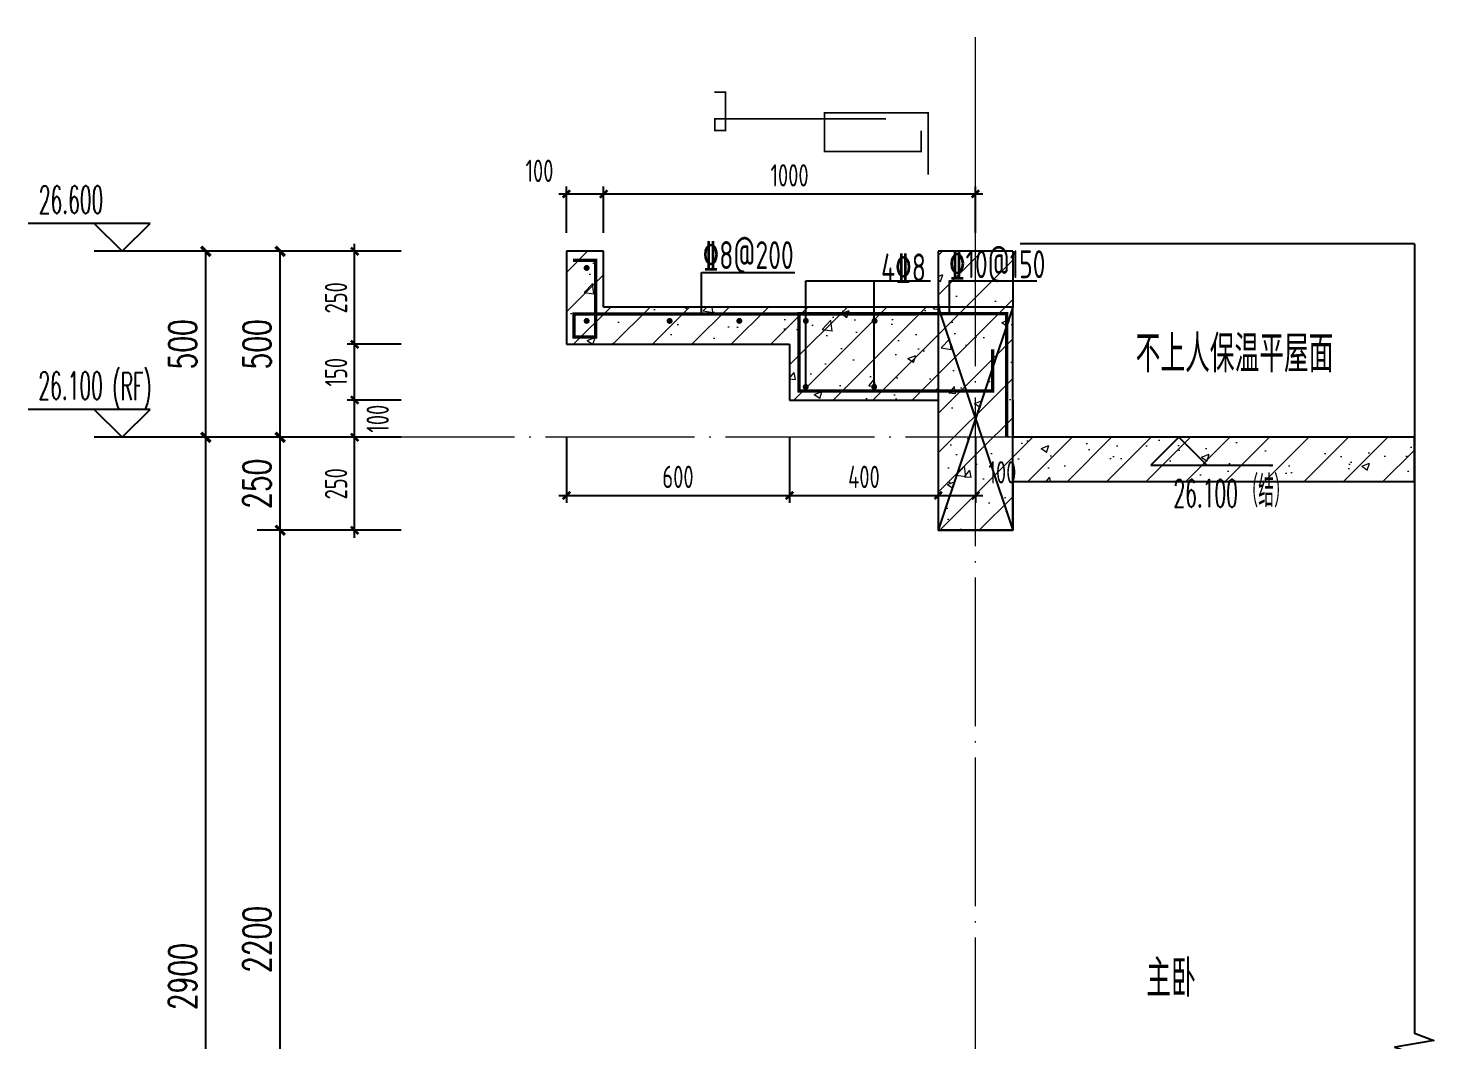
# Model space of a CAD drawing. Extents: x -1712635 to -854203, y -534641 to -21985.
# Drawn here: x -888980 to -885200, y -150868 to -148148 of the extents above; entities that cross this region are included whole.
import ezdxf

# ---------------------------------------------------------------- set-up
doc = ezdxf.new("R2010")
doc.units = 0
doc.header["$LTSCALE"] = 1000
doc.linetypes.add('DOTE', pattern=[2.42, 2, -0.2, 0.02, -0.2])
doc.layers.get('0').update_dxf_attribs({"linetype": 'CONTINUOUS'})
doc.layers.get('Defpoints').update_dxf_attribs({"linetype": 'CONTINUOUS'})
for name, color, linetype in [('DIM', 2, 'CONTINUOUS'), ('DIM_ELEV', 3, 'CONTINUOUS'), ('DIM_SYMB', 3, 'CONTINUOUS'), ('PUB_DIM', 3, 'CONTINUOUS'), ('PUB_TEXT', 2, 'CONTINUOUS'), ('REIN', 6, 'CONTINUOUS'), ('S-大样-砼线', 7, 'CONTINUOUS'), ('S-引出线', 40, 'CONTINUOUS'), ('TEXT', 2, 'CONTINUOUS'), ('WALL', 2, 'CONTINUOUS')]:
    doc.layers.add(name, color=color, linetype=linetype)
doc.layers.add('DOTE', color=19, linetype='DOTE', lineweight=9)
doc.layers.add('PUB_HATCH', color=8, linetype='CONTINUOUS', lineweight=9)
doc.styles.add('_TCH_DIM', font='SIMPLEX.shx', dxfattribs={"width": 0.7, "bigfont": 'GBCBIG.shx'})
doc.styles.add('_TCH_DIM_T3', font='SIMPLEX', dxfattribs={"width": 0.705882, "bigfont": 'GBCBIG'})
doc.styles.add('TSSD_DIMENSION', font='Tssdeng.shx', dxfattribs={"width": 0.7, "bigfont": 'tssdchn.shx'})
doc.styles.add('TSSD_REIN', font='tssdeng.shx', dxfattribs={"width": 0.7, "height": 300, "bigfont": 'tssdchn.shx'})
doc.dimstyles.new('_TCH_ARCH&&25', dxfattribs={"dimtxt": 74.375, "dimasz": 25, "dimexe": 62.5, "dimexo": 75, "dimgap": 25, "dimtad": 1, "dimdec": 0, "dimzin": 0, "dimdsep": 46, "dimtxsty": '_TCH_DIM_T3', "dimblk": 'ARCHTICK', "dimcen": 0.09, "dimclrt": 7, "dimazin": 0, "dimtfac": 1, "dimtdec": 0, "dimtix": 1, "dimtmove": 2, "dimatfit": 3, "dimldrblk": 'ARCHTICK', "dimfxl": 0, "dimtolj": 1, "dimtzin": 0, "dimarcsym": 0})
doc.dimstyles.new('TSSD_20_20', dxfattribs={"dimtxt": 60, "dimasz": 20, "dimexe": 20, "dimexo": 50, "dimgap": 20, "dimtad": 1, "dimdec": 0, "dimzin": 0, "dimdsep": 46, "dimtxsty": 'TSSD_DIMENSION', "dimblk": 'ARCHTICK', "dimblk1": 'ARCHTICK', "dimblk2": 'ARCHTICK', "dimcen": 0, "dimdle": 20, "dimclrt": 7, "dimadec": 0, "dimazin": 0, "dimtfac": 1, "dimtdec": 0, "dimtix": 1, "dimtmove": 2, "dimatfit": 3, "dimfxl": 0, "dimtolj": 1, "dimtzin": 0, "dimarcsym": 0})
pattern_1 = [(45, (-1569657.01, 4552.52), (-53.0330086, 53.0330086), []), (50, (-1569657.01, 4552.52), (215.178055, -18.82564), [22.5, -247.5]), (355, (-1569657, 4552.52), (-41.6254, 225.65764), [18, -198]), (100.4514, (-1569639.08, 4550.95), (173.552815, 206.83186), [19.12206, -210.342634]), (46.1842, (-1569657, 4612.52), (320.17231, -49.6557), [33.75, -371.25]), (96.6356, (-1569630.33, 4608.38), (280.39881, 292.23536), [28.68309, -315.5139]), (351.1842, (-1569657, 4612.52), (280.39858, 292.23558), [27, -297]), (21, (-1569627.01, 4597.52), (179.072116, -120.785667), [22.5, -247.5]), (326, (-1569627, 4597.52), (72.9946, 217.545014), [18, -198]), (71.4514, (-1569612.09, 4587.45), (252.06679, 96.75915), [19.12206, -210.342634]), (37.5, (-1569657.01, 4552.52), (3.647957, 99.868156), [0, -195.6, 0, -201, 0, -198.75]), (7.5, (-1569657.01, 4552.52), (78.920861, 118.323514), [0, -114.6, 0, -191.1, 0, -75.75]), (327.5, (-1569723.91, 4552.52), (160.146731, -6.7664615), [0, -75, 0, -234, 0, -310.5]), (317.5, (-1569753.91, 4552.52), (174.95585, 30.031495), [0, -97.5, 0, -155.4, 0, -220.5])]

# ---------------------------------------------------------------- blocks, each defined once
blk = doc.blocks.new('_ArchTick')
at = {"color": 0, "const_width": 0.35}
blk.add_lwpolyline([(-0.5, -0.5), (0.5, 0.5)], dxfattribs=at)
blk = doc.blocks.new('*D3590')
at = {"layer": 'Defpoints', "color": 0}
for p in [(-887432.2, -148593.6), (-887532.2, -148747.8), (-887432.2, -148747.8)]:
    blk.add_point(p, dxfattribs=at)
at = {"layer": 'DIM', "color": 0, "lineweight": -2}
for p, q in [((-887532.2, -148697.8), (-887532.2, -148573.6)), ((-887432.2, -148697.8), (-887432.2, -148573.6)), ((-887552.2, -148593.6), (-887412.2, -148593.6))]:
    blk.add_line(p, q, dxfattribs=at)
at = {"layer": 'DIM', "color": 0, "lineweight": -2, "xscale": 20, "yscale": 20, "zscale": 20, "rotation": 180}
blk.add_blockref('_ArchTick', (-887532.2, -148593.6), dxfattribs=at)
at = {"layer": 'DIM', "color": 0, "lineweight": -2, "xscale": 20, "yscale": 20, "zscale": 20}
blk.add_blockref('_ArchTick', (-887432.2, -148593.6), dxfattribs=at)
at = {"layer": 'DIM', "color": 7, "insert": (-887604.6, -148531.4), "char_height": 60, "attachment_point": 5, "style": 'TSSD_DIMENSION'}
blk.add_mtext('\\A1;100', dxfattribs=at)
blk = doc.blocks.new('*D3591')
at = {"layer": 'Defpoints', "color": 0}
for p in [(-886432.2, -148593.6), (-887432.2, -148747.8), (-886432.2, -148747.8)]:
    blk.add_point(p, dxfattribs=at)
at = {"layer": 'DIM', "color": 0, "lineweight": -2}
for p, q in [((-887432.2, -148697.8), (-887432.2, -148573.6)), ((-886432.2, -148697.8), (-886432.2, -148573.6)), ((-887452.2, -148593.6), (-886412.2, -148593.6))]:
    blk.add_line(p, q, dxfattribs=at)
at = {"layer": 'DIM', "color": 0, "lineweight": -2, "xscale": 20, "yscale": 20, "zscale": 20, "rotation": 180}
blk.add_blockref('_ArchTick', (-887432.2, -148593.6), dxfattribs=at)
at = {"layer": 'DIM', "color": 0, "lineweight": -2, "xscale": 20, "yscale": 20, "zscale": 20}
blk.add_blockref('_ArchTick', (-886432.2, -148593.6), dxfattribs=at)
at = {"layer": 'DIM', "color": 7, "insert": (-886932.2, -148543.6), "char_height": 60, "attachment_point": 5, "style": 'TSSD_DIMENSION'}
blk.add_mtext('\\A1;1000', dxfattribs=at)
blk = doc.blocks.new('*D3592')
at = {"layer": 'Defpoints', "color": 0}
for p in [(-887532.2, -149197.8), (-886932.2, -149197.8), (-886932.2, -149404.2)]:
    blk.add_point(p, dxfattribs=at)
at = {"layer": 'DIM', "color": 0, "lineweight": -2}
for p, q in [((-887532.2, -149247.8), (-887532.2, -149424.2)), ((-886932.2, -149247.8), (-886932.2, -149424.2)), ((-887552.2, -149404.2), (-886912.2, -149404.2))]:
    blk.add_line(p, q, dxfattribs=at)
at = {"layer": 'DIM', "color": 0, "lineweight": -2, "xscale": 20, "yscale": 20, "zscale": 20, "rotation": 180}
blk.add_blockref('_ArchTick', (-887532.2, -149404.2), dxfattribs=at)
at = {"layer": 'DIM', "color": 0, "lineweight": -2, "xscale": 20, "yscale": 20, "zscale": 20}
blk.add_blockref('_ArchTick', (-886932.2, -149404.2), dxfattribs=at)
at = {"layer": 'DIM', "color": 7, "insert": (-887232.2, -149354.2), "char_height": 60, "attachment_point": 5, "style": 'TSSD_DIMENSION'}
blk.add_mtext('\\A1;600', dxfattribs=at)
blk = doc.blocks.new('*D3593')
at = {"layer": 'Defpoints', "color": 0}
for p in [(-886932.2, -149197.8), (-886532.2, -149197.8), (-886532.2, -149404.2)]:
    blk.add_point(p, dxfattribs=at)
at = {"layer": 'DIM', "color": 0, "lineweight": -2}
for p, q in [((-886932.2, -149247.8), (-886932.2, -149424.2)), ((-886532.2, -149247.8), (-886532.2, -149424.2)), ((-886952.2, -149404.2), (-886512.2, -149404.2))]:
    blk.add_line(p, q, dxfattribs=at)
at = {"layer": 'DIM', "color": 0, "lineweight": -2, "xscale": 20, "yscale": 20, "zscale": 20, "rotation": 180}
blk.add_blockref('_ArchTick', (-886932.2, -149404.2), dxfattribs=at)
at = {"layer": 'DIM', "color": 0, "lineweight": -2, "xscale": 20, "yscale": 20, "zscale": 20}
blk.add_blockref('_ArchTick', (-886532.2, -149404.2), dxfattribs=at)
at = {"layer": 'DIM', "color": 7, "insert": (-886732.2, -149354.2), "char_height": 60, "attachment_point": 5, "style": 'TSSD_DIMENSION'}
blk.add_mtext('\\A1;400', dxfattribs=at)
blk = doc.blocks.new('*D3594')
at = {"layer": 'Defpoints', "color": 0}
for p in [(-886532.2, -149197.8), (-886432.2, -149197.8), (-886432.2, -149404.2)]:
    blk.add_point(p, dxfattribs=at)
at = {"layer": 'DIM', "color": 0, "lineweight": -2}
for p, q in [((-886532.2, -149247.8), (-886532.2, -149424.2)), ((-886432.2, -149247.8), (-886432.2, -149424.2)), ((-886552.2, -149404.2), (-886412.2, -149404.2))]:
    blk.add_line(p, q, dxfattribs=at)
at = {"layer": 'DIM', "color": 0, "lineweight": -2, "xscale": 20, "yscale": 20, "zscale": 20, "rotation": 180}
blk.add_blockref('_ArchTick', (-886532.2, -149404.2), dxfattribs=at)
at = {"layer": 'DIM', "color": 0, "lineweight": -2, "xscale": 20, "yscale": 20, "zscale": 20}
blk.add_blockref('_ArchTick', (-886432.2, -149404.2), dxfattribs=at)
at = {"layer": 'DIM', "color": 7, "insert": (-886359.8, -149342), "char_height": 60, "attachment_point": 5, "style": 'TSSD_DIMENSION'}
blk.add_mtext('\\A1;100', dxfattribs=at)
blk = doc.blocks.new('*D3595')
at = {"layer": 'Defpoints', "color": 0}
for p in [(-888101.7, -148747.8), (-887927, -148747.8), (-887927, -148997.8)]:
    blk.add_point(p, dxfattribs=at)
at = {"layer": 'DIM', "color": 0, "lineweight": -2}
for p, q in [((-888101.7, -149017.8), (-888101.7, -148727.8)), ((-887977, -148747.8), (-888121.7, -148747.8)), ((-887977, -148997.8), (-888121.7, -148997.8))]:
    blk.add_line(p, q, dxfattribs=at)
at = {"layer": 'DIM', "color": 0, "lineweight": -2, "xscale": 20, "yscale": 20, "zscale": 20}
for p, rotation in [((-888101.7, -148747.8), 90), ((-888101.7, -148997.8), 270)]:
    blk.add_blockref('_ArchTick', p, dxfattribs=dict(at, rotation=rotation))
at = {"layer": 'DIM', "color": 7, "insert": (-888151.7, -148872.8), "char_height": 60, "attachment_point": 5, "rotation": 90, "style": 'TSSD_DIMENSION'}
blk.add_mtext('\\A1;250', dxfattribs=at)
blk = doc.blocks.new('*D3596')
at = {"layer": 'Defpoints', "color": 0}
for p in [(-888101.7, -148997.8), (-887927, -148997.8), (-887927, -149147.8)]:
    blk.add_point(p, dxfattribs=at)
at = {"layer": 'DIM', "color": 0, "lineweight": -2}
for p, q in [((-887977, -148997.8), (-888121.7, -148997.8)), ((-888101.7, -149167.8), (-888101.7, -148977.8)), ((-887977, -149147.8), (-888121.7, -149147.8))]:
    blk.add_line(p, q, dxfattribs=at)
at = {"layer": 'DIM', "color": 0, "lineweight": -2, "xscale": 20, "yscale": 20, "zscale": 20}
for p, rotation in [((-888101.7, -148997.8), 90), ((-888101.7, -149147.8), 270)]:
    blk.add_blockref('_ArchTick', p, dxfattribs=dict(at, rotation=rotation))
at = {"layer": 'DIM', "color": 7, "insert": (-888151.7, -149072.8), "char_height": 60, "attachment_point": 5, "rotation": 90, "style": 'TSSD_DIMENSION'}
blk.add_mtext('\\A1;150', dxfattribs=at)
blk = doc.blocks.new('*D3597')
at = {"layer": 'Defpoints', "color": 0}
for p in [(-888101.7, -149147.8), (-887927, -149147.8), (-887927, -149247.8)]:
    blk.add_point(p, dxfattribs=at)
at = {"layer": 'DIM', "color": 0, "lineweight": -2}
for p, q in [((-887977, -149147.8), (-888121.7, -149147.8)), ((-888101.7, -149267.8), (-888101.7, -149127.8)), ((-887977, -149247.8), (-888121.7, -149247.8))]:
    blk.add_line(p, q, dxfattribs=at)
at = {"layer": 'DIM', "color": 0, "lineweight": -2, "xscale": 20, "yscale": 20, "zscale": 20}
for p, rotation in [((-888101.7, -149147.8), 90), ((-888101.7, -149247.8), 270)]:
    blk.add_blockref('_ArchTick', p, dxfattribs=dict(at, rotation=rotation))
at = {"layer": 'DIM', "color": 7, "insert": (-888039.7, -149197.8), "char_height": 60, "attachment_point": 5, "rotation": 90, "style": 'TSSD_DIMENSION'}
blk.add_mtext('\\A1;100', dxfattribs=at)
blk = doc.blocks.new('*D3598')
at = {"layer": 'Defpoints', "color": 0}
for p in [(-888101.7, -149247.8), (-887927, -149247.8), (-887927, -149497.8)]:
    blk.add_point(p, dxfattribs=at)
at = {"layer": 'DIM', "color": 0, "lineweight": -2}
for p, q in [((-888101.7, -149517.8), (-888101.7, -149227.8)), ((-887977, -149247.8), (-888121.7, -149247.8)), ((-887977, -149497.8), (-888121.7, -149497.8))]:
    blk.add_line(p, q, dxfattribs=at)
at = {"layer": 'DIM', "color": 0, "lineweight": -2, "xscale": 20, "yscale": 20, "zscale": 20}
for p, rotation in [((-888101.7, -149247.8), 90), ((-888101.7, -149497.8), 270)]:
    blk.add_blockref('_ArchTick', p, dxfattribs=dict(at, rotation=rotation))
at = {"layer": 'DIM', "color": 7, "insert": (-888151.7, -149372.8), "char_height": 60, "attachment_point": 5, "rotation": 90, "style": 'TSSD_DIMENSION'}
blk.add_mtext('\\A1;250', dxfattribs=at)
blk = doc.blocks.new('*D3613')
at = {"layer": 'Defpoints', "color": 0}
for p in [(-888301.7, -149497.8), (-888001.7, -149497.8), (-888001.7, -151697.8)]:
    blk.add_point(p, dxfattribs=at)
at = {"layer": 'PUB_DIM', "color": 0, "lineweight": -2}
for p, q in [((-888076.7, -149497.8), (-888364.2, -149497.8)), ((-888301.7, -151697.8), (-888301.7, -149497.8)), ((-888076.7, -151697.8), (-888364.2, -151697.8))]:
    blk.add_line(p, q, dxfattribs=at)
at = {"layer": 'PUB_DIM', "color": 0, "lineweight": -2, "xscale": 25, "yscale": 25, "zscale": 25}
for p, rotation in [((-888301.7, -149497.8), 90), ((-888301.7, -151697.8), 270)]:
    blk.add_blockref('_ArchTick', p, dxfattribs=dict(at, rotation=rotation))
at = {"layer": 'PUB_DIM', "color": 7, "insert": (-888363.8, -150597.8), "char_height": 74.38, "attachment_point": 5, "rotation": 90, "style": '_TCH_DIM_T3'}
blk.add_mtext('\\A1;2200', dxfattribs=at)
blk = doc.blocks.new('*D3614')
at = {"layer": 'Defpoints', "color": 0}
for p in [(-888301.7, -149247.8), (-888001.7, -149247.8), (-888001.7, -149497.8)]:
    blk.add_point(p, dxfattribs=at)
at = {"layer": 'PUB_DIM', "color": 0, "lineweight": -2}
for p, q in [((-888076.7, -149247.8), (-888364.2, -149247.8)), ((-888301.7, -149497.8), (-888301.7, -149247.8)), ((-888076.7, -149497.8), (-888364.2, -149497.8))]:
    blk.add_line(p, q, dxfattribs=at)
at = {"layer": 'PUB_DIM', "color": 0, "lineweight": -2, "xscale": 25, "yscale": 25, "zscale": 25}
for p, rotation in [((-888301.7, -149247.8), 90), ((-888301.7, -149497.8), 270)]:
    blk.add_blockref('_ArchTick', p, dxfattribs=dict(at, rotation=rotation))
at = {"layer": 'PUB_DIM', "color": 7, "insert": (-888363.8, -149372.8), "char_height": 74.38, "attachment_point": 5, "rotation": 90, "style": '_TCH_DIM_T3'}
blk.add_mtext('\\A1;250', dxfattribs=at)
blk = doc.blocks.new('*D3615')
at = {"layer": 'Defpoints', "color": 0}
for p in [(-888301.7, -148747.8), (-888001.7, -148747.8), (-888001.7, -149247.8)]:
    blk.add_point(p, dxfattribs=at)
at = {"layer": 'PUB_DIM', "color": 0, "lineweight": -2}
for p, q in [((-888076.7, -148747.8), (-888364.2, -148747.8)), ((-888301.7, -149247.8), (-888301.7, -148747.8)), ((-888076.7, -149247.8), (-888364.2, -149247.8))]:
    blk.add_line(p, q, dxfattribs=at)
at = {"layer": 'PUB_DIM', "color": 0, "lineweight": -2, "xscale": 25, "yscale": 25, "zscale": 25}
for p, rotation in [((-888301.7, -148747.8), 90), ((-888301.7, -149247.8), 270)]:
    blk.add_blockref('_ArchTick', p, dxfattribs=dict(at, rotation=rotation))
at = {"layer": 'PUB_DIM', "color": 7, "insert": (-888363.8, -148997.8), "char_height": 74.38, "attachment_point": 5, "rotation": 90, "style": '_TCH_DIM_T3'}
blk.add_mtext('\\A1;500', dxfattribs=at)
blk = doc.blocks.new('*D3616')
at = {"layer": 'Defpoints', "color": 0}
for p in [(-888501.7, -149247.8), (-888001.7, -149247.8), (-888001.7, -152147.8)]:
    blk.add_point(p, dxfattribs=at)
at = {"layer": 'PUB_DIM', "color": 0, "lineweight": -2}
for p, q in [((-888076.7, -149247.8), (-888564.2, -149247.8)), ((-888501.7, -152147.8), (-888501.7, -149247.8)), ((-888076.7, -152147.8), (-888564.2, -152147.8))]:
    blk.add_line(p, q, dxfattribs=at)
at = {"layer": 'PUB_DIM', "color": 0, "lineweight": -2, "xscale": 25, "yscale": 25, "zscale": 25}
for p, rotation in [((-888501.7, -149247.8), 90), ((-888501.7, -152147.8), 270)]:
    blk.add_blockref('_ArchTick', p, dxfattribs=dict(at, rotation=rotation))
at = {"layer": 'PUB_DIM', "color": 7, "insert": (-888563.8, -150697.8), "char_height": 74.38, "attachment_point": 5, "rotation": 90, "style": '_TCH_DIM_T3'}
blk.add_mtext('\\A1;2900', dxfattribs=at)
blk = doc.blocks.new('*D3617')
at = {"layer": 'Defpoints', "color": 0}
for p in [(-888501.7, -148747.8), (-888001.7, -148747.8), (-888001.7, -149247.8)]:
    blk.add_point(p, dxfattribs=at)
at = {"layer": 'PUB_DIM', "color": 0, "lineweight": -2}
for p, q in [((-888076.7, -148747.8), (-888564.2, -148747.8)), ((-888501.7, -149247.8), (-888501.7, -148747.8)), ((-888076.7, -149247.8), (-888564.2, -149247.8))]:
    blk.add_line(p, q, dxfattribs=at)
at = {"layer": 'PUB_DIM', "color": 0, "lineweight": -2, "xscale": 25, "yscale": 25, "zscale": 25}
for p, rotation in [((-888501.7, -148747.8), 90), ((-888501.7, -149247.8), 270)]:
    blk.add_blockref('_ArchTick', p, dxfattribs=dict(at, rotation=rotation))
at = {"layer": 'PUB_DIM', "color": 7, "insert": (-888563.8, -148997.8), "char_height": 74.38, "attachment_point": 5, "rotation": 90, "style": '_TCH_DIM_T3'}
blk.add_mtext('\\A1;500', dxfattribs=at)
blk = doc.blocks.new('20210809.04285202')
at = {"layer": 'REIN', "const_width": 9}
for points in [[(67177.1, -103309.5), (67237.7, -103309.5), (67237.7, -103515.7), (67179.4, -103515.7), (67179.4, -103453.6), (68099.3, -103453.6)], [(68343.1, -103785), (68343.1, -103452.5), (67784.7, -103452.5), (67784.7, -103660.9), (68305, -103660.9), (68305, -103548.2)]]:
    blk.add_lwpolyline(points, dxfattribs=at)
at = {"layer": 'REIN', "const_width": 8}
for points in [[(67209.6, -103329.7, 1), (67217.6, -103329.7, 1)], [(67209.6, -103472.1, 1), (67217.6, -103472.1, 1)], [(67432.6, -103472.1, 1), (67440.6, -103472.1, 1)], [(67620.1, -103472.1, 1), (67628.1, -103472.1, 1)], [(67799, -103472.1, 1), (67807, -103472.1, 1)], [(67983.8, -103472.1, 1), (67991.8, -103472.1, 1)], [(67798.6, -103649.6, 1), (67806.6, -103649.6, 1)], [(67982.6, -103649.6, 1), (67990.6, -103649.6, 1)]]:
    blk.add_lwpolyline(points, format="xyb", close=True, dxfattribs=at)
at = {"layer": 'S-大样-砼线'}
for p, q in [((68159.2, -103435), (68359.2, -104035)), ((68359.2, -103435), (68159.2, -104035))]:
    blk.add_line(p, q, dxfattribs=at)
blk.add_lwpolyline([(68359.2, -103435), (68159.2, -103435), (68159.2, -104035), (68359.2, -104035)], close=True, dxfattribs=at)
at = {"layer": 'S-引出线'}
for p, q in [((67522, -103453.6), (67522, -103341.8)), ((67522, -103341.8), (67773.4, -103341.8)), ((67802.6, -103649.6), (67802.6, -103364.8)), ((67802.6, -103364.8), (68138.2, -103364.8)), ((67986.6, -103649.6), (67986.6, -103364.8))]:
    blk.add_line(p, q, dxfattribs=at)
blk.add_lwpolyline([(68189.6, -103452.5), (68189.6, -103364.7), (68423.9, -103364.7)], dxfattribs=at)
at = {"layer": 'TEXT', "style": 'TSSD_REIN', "width": 0.7}
for s, p in [('%%1328@200', (67525.2, -103332.7)), ('4%%1328', (68005.3, -103365.9)), ('%%13210@150', (68187.5, -103357.3))]:
    blk.add_text(s, height=75, rotation=0, dxfattribs=at).set_placement(p)

msp = doc.modelspace()

# ---------------------------------------------------------------- hatches: boundary and pattern name
at = {"layer": 'PUB_HATCH'}
h = msp.add_hatch(dxfattribs=at)
h.set_pattern_fill('钢筋混凝土', color=256, scale=30, style=0)
h.set_pattern_definition(pattern_1)
h.paths.add_polyline_path([(-886332.18, -148897.78), (-887432.18, -148897.78), (-887432.18, -148747.78), (-887532.18, -148747.78), (-887532.18, -148997.78), (-886932.18, -148997.78), (-886932.18, -149147.78), (-886332.18, -149147.78)])
h = msp.add_hatch(dxfattribs=at)
h.set_pattern_fill('钢筋混凝土', color=256, scale=30, style=0)
h.set_pattern_definition(pattern_1)
h.paths.add_polyline_path([(-886532.18, -148897.78), (-886332.18, -148897.78), (-886332.18, -148947.78), (-886332.18, -148747.77), (-886532.18, -148747.77)])
h = msp.add_hatch(dxfattribs=at)
h.set_pattern_fill('钢筋混凝土', color=256, scale=30, style=0)
h.set_pattern_definition(pattern_1)
h.paths.add_polyline_path([(-886332.18, -148947.78), (-886332.18, -149147.78), (-886532.18, -149147.78), (-886532.18, -149247.77), (-886398.84, -149287.78), (-886332.18, -149247.78)])
h = msp.add_hatch(dxfattribs=at)
h.set_pattern_fill('钢筋混凝土', color=256, scale=30, style=0)
h.set_pattern_definition(pattern_1)
h.paths.add_polyline_path([(-886398.84, -149287.78), (-886532.18, -149247.77), (-886532.18, -149497.77), (-886332.18, -149497.77), (-886332.18, -149367.78)])
h = msp.add_hatch(dxfattribs=at)
h.set_pattern_fill('钢筋混凝土', color=256, scale=30, style=0)
h.set_pattern_definition(pattern_1)
h.paths.add_polyline_path([(-885252.18, -149247.78), (-886332.18, -149247.78), (-886398.84, -149287.78), (-886332.18, -149367.78), (-885252.18, -149367.78)])

# ---------------------------------------------------------------- linework, layer by layer
at = {"color": 251}
msp.add_line((-885252.18, -148727.66), (-886312.18, -148727.77), dxfattribs=at)
at = {"layer": 'DIM_ELEV'}
for p, q in [((-888651.65, -148672.77), (-888979.65, -148672.77)), ((-888726.65, -148747.77), (-888801.65, -148672.77)), ((-888726.65, -148747.77), (-888651.65, -148672.77)), ((-888301.65, -148747.77), (-888801.65, -148747.77)), ((-888651.65, -149172.77), (-888979.65, -149172.77)), ((-888726.65, -149247.77), (-888801.65, -149172.77)), ((-888726.65, -149247.77), (-888651.65, -149172.77)), ((-888301.65, -149247.77), (-888801.65, -149247.77))]:
    msp.add_line(p, q, dxfattribs=at)
at = {"layer": 'DIM_ELEV', "color": 3}
for p, q in [((-885885.46, -149247.77), (-885960.46, -149322.77)), ((-885885.46, -149247.77), (-885810.46, -149322.77)), ((-885960.46, -149322.77), (-885632.46, -149322.77))]:
    msp.add_line(p, q, dxfattribs=at)
at = {"layer": 'DIM_SYMB'}
msp.add_lwpolyline([(-885252.17, -148727.66), (-885252.18, -150849.97), (-885199.68, -150869.08), (-885304.68, -150887.6), (-885252.18, -150906.22), (-885252.18, -153028.53)], dxfattribs=at)
at = {"layer": 'DOTE', "color": 1, "linetype": 'DOTE', "ltscale": 0.2}
for p, q in [((-886432.18, -152928.53), (-886432.18, -148147.77)), ((-885252.18, -149247.77), (-888001.65, -149247.77))]:
    msp.add_line(p, q, dxfattribs=at)
at = {"layer": 'REIN', "const_width": 4.5}
for points in [[(-887134.35, -148319.77), (-887104.08, -148319.77), (-887104.08, -148422.91), (-887133.2, -148422.91), (-887133.2, -148391.83), (-886673.27, -148391.83)], [(-886559.26, -148541.78), (-886559.26, -148375.55), (-886838.45, -148375.55), (-886838.45, -148479.73), (-886578.3, -148479.73), (-886578.3, -148423.38)]]:
    msp.add_lwpolyline(points, dxfattribs=at)
at = {"layer": 'WALL'}
for p, q in [((-887432.18, -148747.78), (-887532.18, -148747.78)), ((-887532.18, -148747.78), (-887532.18, -148997.78)), ((-887432.18, -148897.78), (-887432.18, -148747.78)), ((-886532.18, -148747.77), (-886532.18, -148897.78)), ((-886332.18, -148747.77), (-886532.18, -148747.77)), ((-886332.18, -148747.77), (-886332.18, -148897.78)), ((-886332.18, -148897.78), (-887432.18, -148897.78)), ((-886332.18, -149147.78), (-886332.18, -148897.78)), ((-887532.18, -148997.78), (-886932.18, -148997.78)), ((-886932.18, -148997.78), (-886932.18, -149147.78)), ((-886932.18, -149147.78), (-886532.18, -149147.78)), ((-886532.18, -149147.78), (-886532.18, -149247.77)), ((-886332.18, -149147.78), (-886332.18, -149247.78)), ((-886532.18, -149247.77), (-886532.18, -149497.77)), ((-885252.18, -149247.78), (-886332.18, -149247.78)), ((-885252.18, -149367.78), (-885252.18, -149247.78)), ((-885252.18, -149367.78), (-886332.18, -149367.78)), ((-886332.18, -149367.78), (-886332.18, -149497.77)), ((-886332.18, -149497.77), (-886532.18, -149497.77))]:
    msp.add_line(p, q, dxfattribs=at)

# ---------------------------------------------------------------- block references
at = {"layer": 'S-大样-砼线'}
msp.add_blockref('20210809.04285202', (-954691.37, -45462.79), dxfattribs=at)

# ---------------------------------------------------------------- texts
at = {"layer": 'DIM_ELEV', "color": 7, "style": '_TCH_DIM'}
for s, height, width, p in [('（结）', 84.397, 0.7, (-885714.51, -149435.3)), ('26.100', 74.375, 0.494118, (-885900.01, -149435.3))]:
    msp.add_text(s, height=height, dxfattribs=dict(at, width=width)).set_placement(p)
at = {"layer": 'PUB_TEXT'}
for s, height, style, width, p in [('26.600', 74.375, '_TCH_DIM', 0.494118, (-888950.75, -148646.52)), ('不上人保温平屋面', 100, 'TSSD_REIN', 0.7, (-886001.7, -149073.43)), ('26.100', 74.375, '_TCH_DIM', 0.494118, (-888952.15, -149146.52)), ('(RF)', 74.375, '_TCH_DIM', 0.494118, (-888753.4, -149147.75)), ('主卧', 100, 'TSSD_REIN', 0.7, (-885972.93, -150752.15))]:
    msp.add_text(s, height=height, dxfattribs=dict(at, style=style, width=width)).set_placement(p)

# ---------------------------------------------------------------- dimensions: what is measured, and where the dimension line sits
at = {"layer": 'DIM'}
for base, p1, p2, angle, picture, middle in [((-887432.18, -148593.62), (-887532.18, -148747.78), (-887432.18, -148747.78), 360, '*D3590', (-887604.6, -148531.44)), ((-888101.65, -149147.78), (-887927.04, -149247.78), (-887927.04, -149147.78), 90, '*D3597', (-888039.67, -149197.78)), ((-886432.18, -149404.24), (-886532.18, -149197.79), (-886432.18, -149197.79), 360, '*D3594', (-886359.76, -149342.05))]:
    dim = msp.add_linear_dim(base=base, p1=p1, p2=p2, angle=angle, dimstyle='TSSD_20_20', dxfattribs=at)
    dim.commit()
    dim.dimension.update_dxf_attribs({"geometry": picture, "text_midpoint": middle, "dimtype": 161})
for p1, p2, distance, picture, middle in [((-887432.18, -148747.78), (-886432.18, -148747.78), 154.16, '*D3591', (-886932.18, -148543.62)), ((-887927.04, -148997.78), (-887927.04, -148747.78), 174.61, '*D3595', (-888151.65, -148872.78)), ((-887927.04, -149147.78), (-887927.04, -148997.78), 174.61, '*D3596', (-888151.65, -149072.78)), ((-887927.04, -149497.77), (-887927.04, -149247.78), 174.61, '*D3598', (-888151.65, -149372.78)), ((-887532.18, -149197.79), (-886932.18, -149197.79), -206.45, '*D3592', (-887232.18, -149354.24)), ((-886932.18, -149197.79), (-886532.18, -149197.79), -206.45, '*D3593', (-886732.18, -149354.24))]:
    dim = msp.add_aligned_dim(p1=p1, p2=p2, distance=distance, dimstyle='TSSD_20_20', dxfattribs=at)
    dim.commit()
    dim.dimension.update_dxf_attribs({"geometry": picture, "text_midpoint": middle})
at = {"layer": 'PUB_DIM'}
for p1, p2, distance, picture, middle in [((-888001.65, -149247.77), (-888001.65, -148747.77), 500, '*D3617', (-888563.84, -148997.77)), ((-888001.65, -149247.77), (-888001.65, -148747.77), 300, '*D3615', (-888363.84, -148997.77)), ((-888001.65, -152147.77), (-888001.65, -149247.77), 500, '*D3616', (-888563.84, -150697.77)), ((-888001.65, -149497.77), (-888001.65, -149247.77), 300, '*D3614', (-888363.84, -149372.77)), ((-888001.65, -151697.77), (-888001.65, -149497.77), 300, '*D3613', (-888363.84, -150597.77))]:
    dim = msp.add_aligned_dim(p1=p1, p2=p2, distance=distance, dimstyle='_TCH_ARCH&&25', dxfattribs=at)
    dim.commit()
    dim.dimension.update_dxf_attribs({"geometry": picture, "text_midpoint": middle})

doc.saveas('drawing.dxf')
